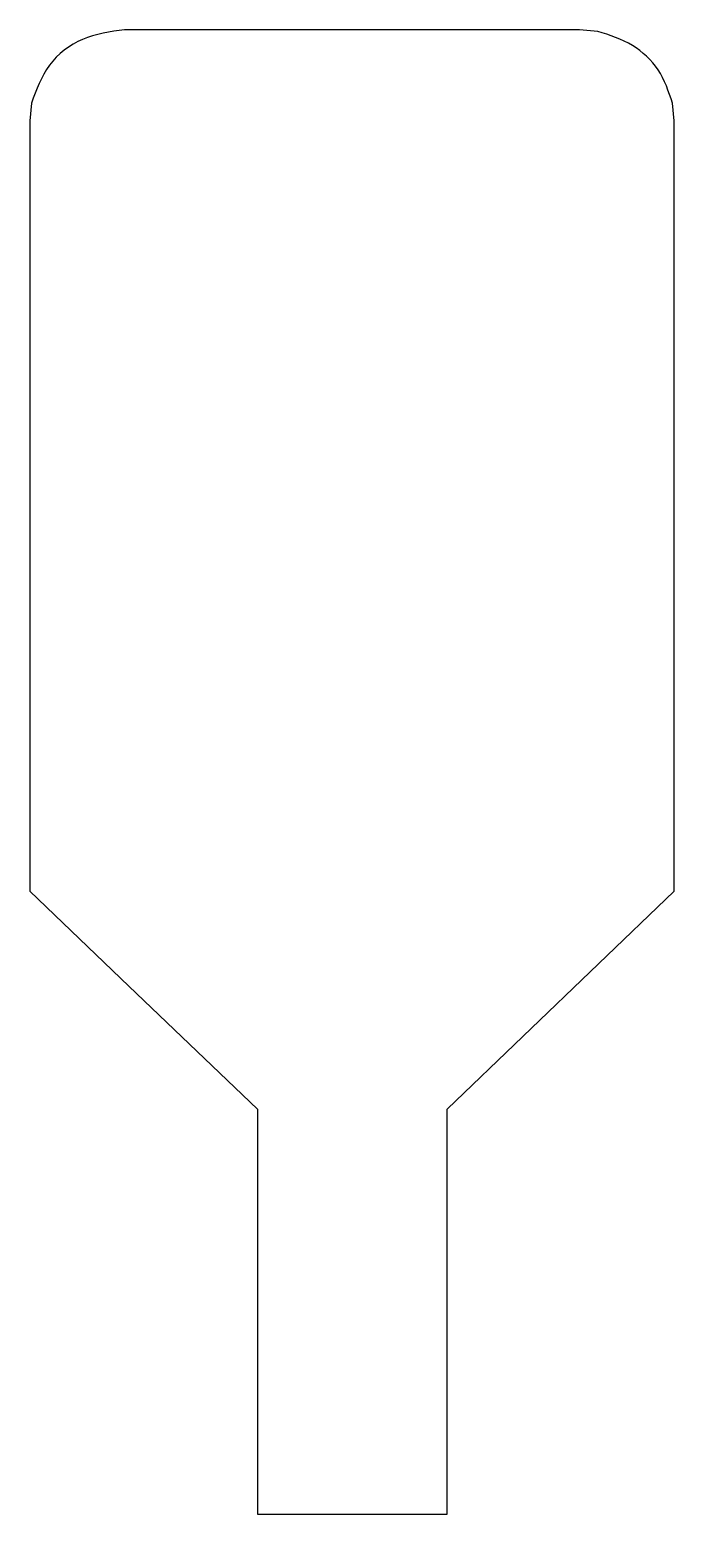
# Model space of a CAD drawing. Extents: x 0.6 to 2.4, y 0.43 to 4.57.
import ezdxf

# ---------------------------------------------------------------- set-up
doc = ezdxf.new("R2010")
doc.units = 0
doc.layers.add('Layer_1', color=7, linetype='CONTINUOUS')

msp = doc.modelspace()

# ---------------------------------------------------------------- linework, layer by layer
at = {"layer": 'Layer_1', "color": 1}
for points in [[(2.18469, 4.563797), (2.13389, 4.568397), (0.86564, 4.568397)], [(0.60618, 4.363553), (0.60118, 4.314733), (0.60118, 2.168272), (0.87767, 1.90304), (1.23655, 1.560715), (1.23655, 0.431684), (1.76504, 0.431684), (1.76504, 1.560715), (2.3983, 2.168253)], [(2.3983, 2.168253), (2.3983, 4.314712), (2.3933, 4.363542)]]:
    msp.add_lwpolyline(points, dxfattribs=at)
for points, knots in [([(0.86564, 4.568397), (0.825532, 4.562818), (0.746437, 4.551816), (0.646527, 4.475253), (0.619634, 4.400801), (0.60618, 4.363553)], [0, 0, 0, 0, 0.120278, 0.237195, 0.354245, 0.354245, 0.354245, 0.354245]), ([(2.3933, 4.363542), (2.38244, 4.396064), (2.361103, 4.459963), (2.282848, 4.53193), (2.218131, 4.55294), (2.18469, 4.563797)], [0, 0, 0, 0, 0.101592, 0.199608, 0.304408, 0.304408, 0.304408, 0.304408])]:
    msp.add_open_spline(points, degree=3, knots=knots, dxfattribs=at)

doc.saveas('drawing.dxf')
